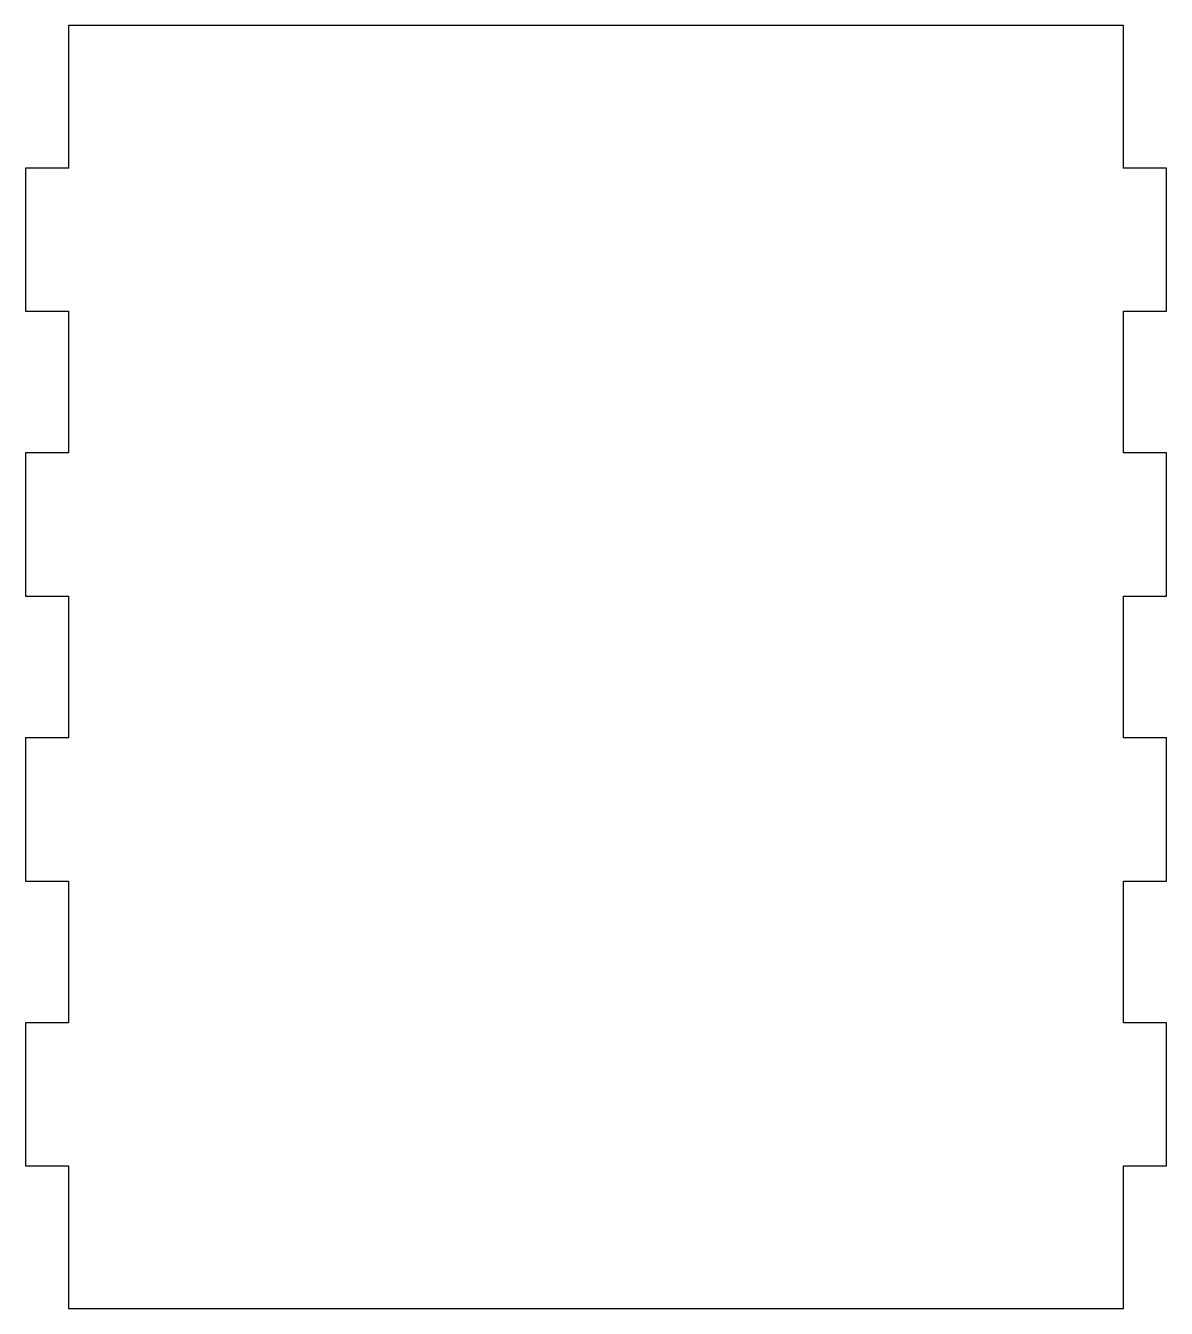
# Model space of a CAD drawing. Header units: millimetres. Extents: x -40 to 40, y -45 to 45.
import ezdxf

# ---------------------------------------------------------------- set-up
doc = ezdxf.new("R2010")
doc.units = ezdxf.units.MM
doc.layers.get('0').update_dxf_attribs({"linetype": 'CONTINUOUS'})

msp = doc.modelspace()

# ---------------------------------------------------------------- linework, layer by layer
for p, q in [((37.025, 45.025), (-37.025, 45.025)), ((-37.025, 45.025), (-37.025, 35.025)), ((37.025, 35.025), (37.025, 45.025)), ((-37.025, 35.025), (-40.025, 35.025)), ((-40.025, 35.025), (-40.025, 24.975)), ((40.025, 35.025), (37.025, 35.025)), ((40.025, 24.975), (40.025, 35.025)), ((-40.025, 24.975), (-37.025, 24.975)), ((-37.025, 24.975), (-37.025, 15.025)), ((37.025, 15.025), (37.025, 24.975)), ((37.025, 24.975), (40.025, 24.975)), ((-37.025, 15.025), (-40.025, 15.025)), ((-40.025, 15.025), (-40.025, 4.975)), ((40.025, 15.025), (37.025, 15.025)), ((40.025, 4.975), (40.025, 15.025)), ((-40.025, 4.975), (-37.025, 4.975)), ((-37.025, 4.975), (-37.025, -4.975)), ((37.025, -4.975), (37.025, 4.975)), ((37.025, 4.975), (40.025, 4.975)), ((-37.025, -4.975), (-40.025, -4.975)), ((-40.025, -4.975), (-40.025, -15.025)), ((40.025, -4.975), (37.025, -4.975)), ((40.025, -15.025), (40.025, -4.975)), ((-40.025, -15.025), (-37.025, -15.025)), ((-37.025, -15.025), (-37.025, -24.975)), ((37.025, -24.975), (37.025, -15.025)), ((37.025, -15.025), (40.025, -15.025)), ((-37.025, -24.975), (-40.025, -24.975)), ((-40.025, -24.975), (-40.025, -35.025)), ((40.025, -24.975), (37.025, -24.975)), ((40.025, -35.025), (40.025, -24.975)), ((-40.025, -35.025), (-37.025, -35.025)), ((-37.025, -35.025), (-37.025, -45.025)), ((37.025, -35.025), (40.025, -35.025)), ((37.025, -45.025), (37.025, -35.025)), ((-37.025, -45.025), (37.025, -45.025))]:
    msp.add_line(p, q)

doc.saveas('drawing.dxf')
